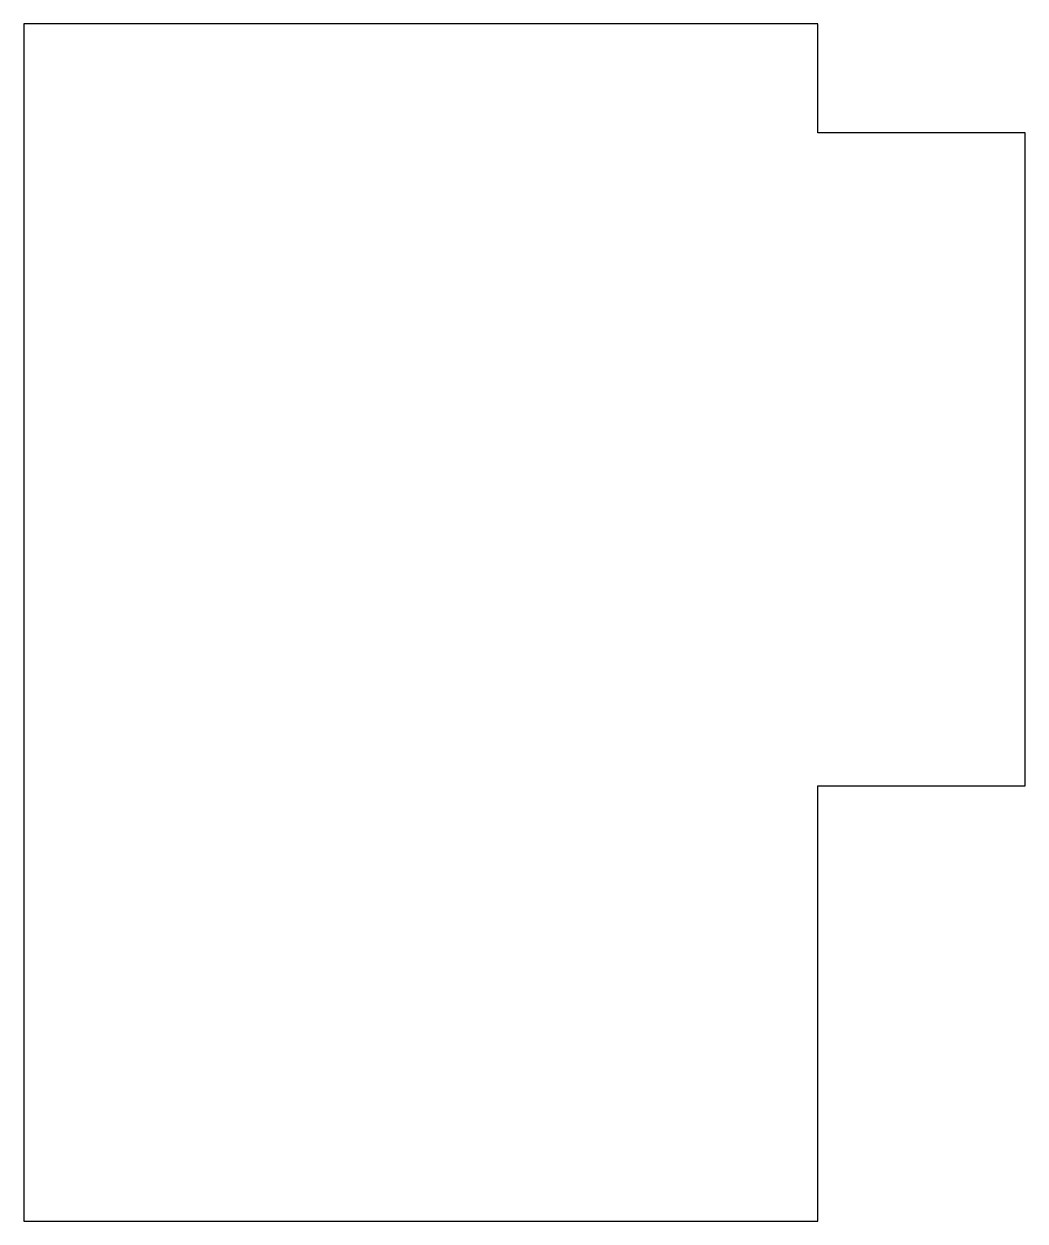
# Model space of a CAD drawing. Header units: millimetres. Extents: x 0 to 46, y 0 to 55.
import ezdxf

# ---------------------------------------------------------------- set-up
doc = ezdxf.new("R2010")
doc.units = ezdxf.units.MM

msp = doc.modelspace()

# ---------------------------------------------------------------- linework, layer by layer
for p, q in [((0, 55), (0, 0)), ((36.5, 55), (0, 55)), ((36.5, 50), (36.5, 55)), ((46.025, 50), (36.5, 50)), ((46.025, 20), (46.025, 50)), ((36.5, 0), (36.5, 20)), ((36.5, 20), (46.025, 20)), ((0, 0), (36.5, 0))]:
    msp.add_line(p, q)

doc.saveas('drawing.dxf')
